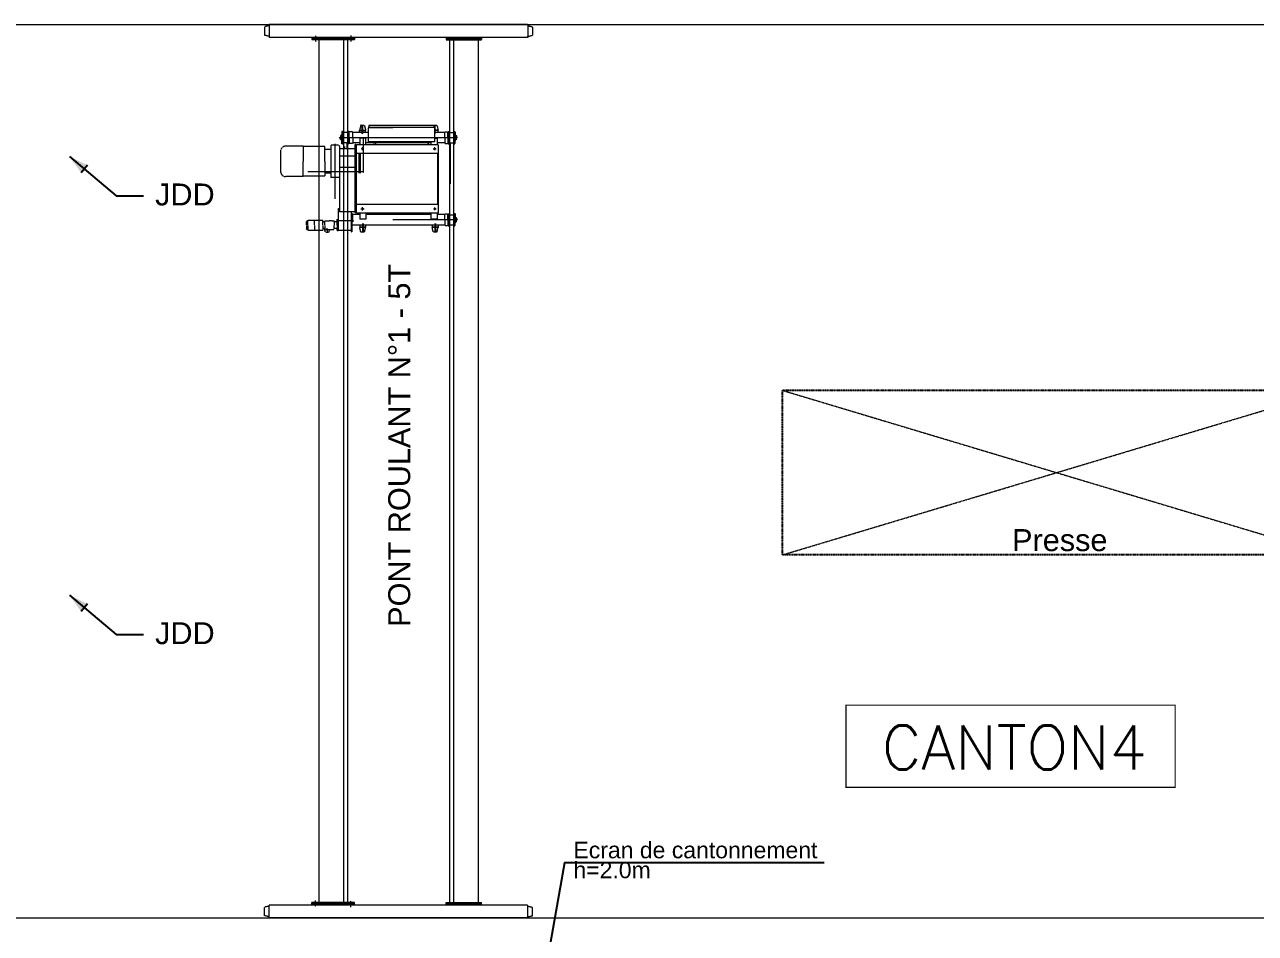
# Model space of a CAD drawing. Header units: metres. Extents: x 134472 to 303672, y 136880 to 366415.
# Drawn here: x 223279 to 245722, y 334949 to 351516 of the extents above; entities that cross this region are included whole.
import ezdxf
from ezdxf.enums import TextEntityAlignment as Align

# ---------------------------------------------------------------- set-up
doc = ezdxf.new("R2010")
doc.units = ezdxf.units.M
doc.header["$LTSCALE"] = 2
doc.header["$MEASUREMENT"] = 0
doc.header["$PDMODE"] = 2
doc.header["$PDSIZE"] = 500
for name, pattern in [('DASHDOT', [2, 1.25, -0.25, 0.25, -0.25]), ('Planta_2$0$CACHE', [0.375, 0.25, -0.125]), ('STYLE_12', [0.46875, 0.3125, -0.15625])]:
    doc.linetypes.add(name, pattern=pattern)
doc.layers.add('0.03TEN', color=8, linetype='STYLE_12', lineweight=5)
for name, color, linetype in [('0.1TEN', 133, 'Planta_2$0$CACHE'), ('CENTRO', 7, 'DASHDOT'), ('CFD-Text', 7, 'Continuous'), ('MOJI', 7, 'Continuous'), ('slh-aa-joint de désolidarisation', 1, 'Continuous')]:
    doc.layers.add(name, color=color, linetype=linetype)
doc.styles.add('A030-07$0$ROMANS', font='romans')
doc.styles.add('arial', font='arial.ttf')

# ---------------------------------------------------------------- blocks, each defined once
blk = doc.blocks.new('BAT-P')
for p, q in [((-26, 61), (-40, 0)), ((-40, 0), (40, 0)), ((-21, 65), (21, 65)), ((26, 61), (40, 0))]:
    blk.add_line(p, q)
for centre, start, end in [((-21, 60), 90, 166.6711), ((21, 60), 12.6594, 90)]:
    blk.add_arc(centre, 5, start, end)
at = {"layer": 'CENTRO', "color": 2, "linetype": 'DASHDOT'}
blk.add_line((0, -52), (0, 71), dxfattribs=at)

msp = doc.modelspace()

# ---------------------------------------------------------------- hatches: boundary and pattern name
at = {"layer": 'slh-aa-joint de désolidarisation'}
h = msp.add_hatch(color=256, dxfattribs=at)
h.paths.add_polyline_path([(224096.586, 349111.727), (224369.464, 348882.003), (224428.256, 348951.839)])
h.paths.add_polyline_path([(224310.672, 348812.166), (224369.464, 348882.003), (224096.586, 349111.727)])
h = msp.add_hatch(color=256, dxfattribs=at)
h.paths.add_polyline_path([(224096.586, 341113.917), (224369.464, 340884.192), (224428.256, 340954.028)])
h.paths.add_polyline_path([(224310.672, 340814.355), (224369.464, 340884.192), (224096.586, 341113.917)])

# ---------------------------------------------------------------- linework, layer by layer
at = {"layer": '0.03TEN', "linetype": 'Continuous', "lineweight": 0}
for p, q in [((206276.586, 351515.91), (260066.583, 351515.91)), ((206276.586, 335232.723), (260066.586, 335232.723))]:
    msp.add_line(p, q, dxfattribs=at)
at = {"layer": '0.03TEN', "flags": 128}
for points in [[(227737.514, 351496.478), (227653.307, 351477.046)], [(227653.307, 351477.046), (227653.307, 351321.588)], [(232455.658, 351515.91), (227737.514, 351515.91)], [(227737.514, 351515.91), (227737.514, 351282.723)], [(232455.658, 351515.91), (232455.658, 351282.723)], [(232455.658, 351496.478), (232539.864, 351477.046)], [(232539.864, 351477.046), (232539.864, 351321.588)], [(227737.514, 351302.156), (227653.307, 351321.588)], [(232455.658, 351282.723), (227737.514, 351282.723)], [(228516.098, 351282.723), (228516.098, 351237.381)], [(229293.387, 351261.996), (228516.098, 351261.996)], [(229293.387, 351237.381), (228516.098, 351237.381)], [(228580.872, 351309.048), (228580.872, 351200.825)], [(228645.646, 351237.381), (228645.646, 335511.252)], [(229092.587, 351237.381), (229092.587, 335511.252)], [(229163.839, 351237.381), (229163.839, 335511.252)], [(229228.613, 351320.343), (229228.613, 351203.75)], [(229293.387, 351282.723), (229293.387, 351237.381)], [(230964.558, 351282.723), (230964.558, 351237.381)], [(230964.558, 351261.996), (231612.299, 351261.996)], [(230964.558, 351237.381), (231612.299, 351237.381)], [(231029.332, 351237.381), (231029.332, 335501.278)], [(231100.584, 351237.381), (231100.584, 335501.278)], [(231547.525, 351237.381), (231547.525, 335501.278)], [(231612.299, 351282.723), (231612.299, 351237.381)], [(232455.658, 351302.156), (232539.864, 351321.588)], [(229554.94, 349673.935), (229554.94, 349641.948)], [(229996.094, 349673.935), (229554.94, 349673.935)], [(230744.855, 349673.935), (229996.094, 349673.935)], [(230730.845, 349675.472), (230730.481, 349673.935)], [(230737.329, 349680.599), (230793.366, 349680.599)], [(230744.855, 349641.948), (230744.855, 349673.935)], [(230764.847, 349524.663), (230764.847, 349688.596)], [(230799.868, 349675.396), (230818.158, 349593.968)], [(229996.094, 349454.025), (229009.295, 349454.025)], [(229039.409, 349487.344), (229037.677, 349485.612)], [(229037.677, 349485.612), (229037.677, 349454.025)], [(229037.677, 349422.437), (229037.677, 349454.025)], [(229043.674, 349487.344), (229039.409, 349487.344)], [(229054.428, 349500.672), (229043.674, 349500.672)], [(229043.674, 349500.672), (229043.674, 349407.377)], [(229058.335, 349494.008), (229054.428, 349500.672)], [(229061.667, 349500.672), (229058.335, 349500.672)], [(229058.335, 349407.377), (229058.335, 349500.672)], [(229078.225, 349569.219), (229061.667, 349569.219)], [(229061.667, 349569.219), (229061.667, 349454.025)], [(229061.667, 349341.557), (229061.667, 349454.025)], [(229078.225, 349569.219), (229078.225, 349454.025)], [(229078.225, 349569.219), (229079.697, 349567.894)], [(229078.225, 349341.557), (229078.225, 349454.025)], [(229081.408, 349551.614), (229079.697, 349567.894)], [(229165.89, 349549.227), (229084.059, 349549.227)], [(229169.271, 349558.557), (229168.541, 349551.614)], [(229170.219, 349567.581), (229169.271, 349558.557)], [(229170.219, 349567.581), (229170.219, 349454.025)], [(229188.282, 349567.581), (229170.219, 349567.581)], [(229170.219, 349343.195), (229170.219, 349454.025)], [(229188.282, 349454.025), (229188.282, 349567.581)], [(229198.418, 349499.34), (229188.282, 349499.34)], [(229188.282, 349454.025), (229188.282, 349343.195)], [(229198.418, 349454.025), (229198.418, 349560.648)], [(229266.391, 349560.648), (229198.418, 349560.648)], [(229198.418, 349454.025), (229198.418, 349347.401)], [(229266.391, 349454.025), (229266.391, 349560.648)], [(229541.612, 349547.32), (229266.391, 349547.32)], [(229266.391, 349454.025), (229266.391, 349347.401)], [(229388.341, 349547.32), (229388.341, 349593.968)], [(229388.341, 349593.968), (229494.964, 349593.968)], [(229388.341, 349587.61), (229494.964, 349587.61)], [(229391.007, 349446.028), (229391.007, 349327.409)], [(229502.961, 349446.028), (229391.007, 349446.028)], [(229441.653, 349524.663), (229441.653, 349607.296)], [(229452.012, 349449.836), (229452.012, 348816.76)], [(229494.964, 349547.32), (229494.964, 349593.968)], [(229502.961, 349327.409), (229502.961, 349446.028)], [(229541.612, 349641.948), (229541.612, 349380.721)], [(229996.094, 349641.948), (229541.612, 349641.948)], [(229554.761, 349643.281), (229996.094, 349643.281)], [(230758.183, 349641.948), (229996.094, 349641.948)], [(231170.815, 349454.025), (229996.094, 349454.025)], [(230758.183, 349380.721), (230758.183, 349641.948)], [(230758.183, 349593.968), (230818.158, 349593.968)], [(230818.158, 349593.968), (230758.183, 349593.968)], [(230818.158, 349587.61), (230758.183, 349587.61)], [(230940.109, 349547.32), (230758.183, 349547.32)], [(230758.183, 349446.028), (230800.832, 349446.028)], [(230764.847, 349524.663), (230764.847, 349607.296)], [(230800.832, 349446.028), (230800.832, 349327.409)], [(230818.158, 349547.32), (230818.158, 349593.968)], [(230940.109, 349454.025), (230940.109, 349560.648)], [(230940.109, 349560.648), (230994.753, 349560.648)], [(230940.109, 349454.025), (230940.109, 349347.401)], [(230994.753, 349454.025), (230994.753, 349560.648)], [(230994.753, 349499.34), (231004.889, 349499.34)], [(230994.753, 349454.025), (230994.753, 349347.401)], [(231004.889, 349566.375), (231022.952, 349566.375)], [(231004.889, 349454.025), (231004.889, 349566.375)], [(231004.889, 349454.025), (231004.889, 349341.879)], [(231022.952, 349566.375), (231023.901, 349557.35)], [(231022.952, 349566.375), (231022.952, 349454.025)], [(231022.952, 349341.879), (231022.952, 349454.025)], [(231023.901, 349557.35), (231024.63, 349550.408)], [(231027.281, 349548.021), (231109.113, 349548.021)], [(231109.113, 349548.021), (231109.113, 349454.025)], [(231109.113, 349360.233), (231109.113, 349454.025)], [(231111.764, 349550.408), (231113.475, 349566.687)], [(231114.947, 349568.013), (231113.475, 349566.687)], [(231114.947, 349568.013), (231131.504, 349568.013)], [(231114.947, 349568.013), (231114.947, 349454.025)], [(231114.947, 349340.241), (231114.947, 349454.025)], [(231131.504, 349568.013), (231131.504, 349454.025)], [(231131.504, 349500.672), (231134.836, 349500.672)], [(231131.504, 349340.241), (231131.504, 349454.025)], [(231134.836, 349494.008), (231138.743, 349500.672)], [(231134.836, 349407.377), (231134.836, 349500.672)], [(231138.743, 349500.672), (231149.497, 349500.672)], [(231149.497, 349500.672), (231149.497, 349407.377)], [(231149.497, 349487.344), (231153.762, 349487.344)], [(231153.762, 349487.344), (231155.495, 349485.612)], [(231155.495, 349485.612), (231155.495, 349454.025)], [(231155.495, 349422.437), (231155.495, 349454.025)], [(228318.404, 349299.579), (228042.007, 349299.579)], [(228361.328, 349299.579), (228318.404, 349299.579)], [(228359.256, 349299.579), (228359.256, 349022.37)], [(228750.763, 349292.915), (228359.256, 349292.915)], [(228750.763, 349022.37), (228750.763, 349292.915)], [(228862.385, 349239.603), (228750.763, 349239.603)], [(228895.704, 349316.239), (228862.385, 349316.239)], [(228862.385, 349316.239), (228862.385, 348729.81)], [(229001.804, 349316.239), (228895.704, 349316.239)], [(229019.158, 349291.1), (229019.158, 348112.59)], [(229294.765, 349253.297), (229025.422, 349253.297)], [(229039.409, 349420.705), (229037.677, 349422.437)], [(229043.674, 349420.705), (229039.409, 349420.705)], [(229054.428, 349407.377), (229043.674, 349407.377)], [(229058.335, 349414.041), (229054.428, 349407.377)], [(229061.667, 349407.377), (229058.335, 349407.377)], [(229078.225, 349341.557), (229061.667, 349341.557)], [(229078.225, 349341.557), (229079.697, 349342.883)], [(229081.408, 349359.162), (229079.697, 349342.883)], [(229165.89, 349361.549), (229084.059, 349361.549)], [(229091.655, 349361.549), (229091.655, 349253.297)], [(229109.779, 349294.292), (229109.779, 349251.631)], [(229157.362, 349361.549), (229157.362, 349253.297)], [(229158.294, 349361.549), (229158.294, 349253.297)], [(229158.294, 349287.426), (229158.294, 349253.297)], [(229164.958, 349361.549), (229164.958, 349253.297)], [(229169.271, 349352.22), (229168.541, 349359.162)], [(229170.219, 349343.195), (229169.271, 349352.22)], [(229188.282, 349343.195), (229170.219, 349343.195)], [(229198.418, 349408.71), (229188.282, 349408.71)], [(229266.391, 349347.401), (229198.418, 349347.401)], [(229391.007, 349360.729), (229266.391, 349360.729)], [(229287.049, 349253.297), (229286.843, 349253.297)], [(229320.369, 349327.933), (229300.377, 349327.933)], [(229300.377, 349327.933), (229300.377, 348085.411)], [(229327.033, 349298.131), (229320.365, 349298.131)], [(229320.369, 349327.933), (229320.369, 348085.411)], [(229996.094, 349327.409), (229327.033, 349327.409)], [(229327.033, 349327.409), (229327.033, 348085.411)], [(229327.033, 349327.409), (229327.033, 348085.411)], [(229416.33, 349254.106), (229464.31, 349254.106)], [(229440.32, 349230.116), (229440.32, 349278.096)], [(229674.891, 349360.729), (229502.961, 349360.729)], [(229996.094, 349380.721), (229541.612, 349380.721)], [(229674.891, 349330.075), (229634.908, 349330.075)], [(229634.908, 349330.075), (229634.908, 349327.409)], [(229648.235, 349380.721), (229648.235, 349378.055)], [(229648.235, 349378.055), (229674.891, 349378.055)], [(229674.891, 349378.055), (229674.891, 349330.075)], [(229676.224, 349380.721), (229676.224, 349327.409)], [(230688.877, 349360.729), (229676.224, 349360.729)], [(229677.557, 349380.721), (229677.557, 349327.409)], [(230758.183, 349380.721), (229996.094, 349380.721)], [(230824.822, 349327.409), (229996.094, 349327.409)], [(230634.233, 349380.721), (230634.233, 349327.409)], [(230636.899, 349378.055), (230636.899, 349330.075)], [(230663.554, 349378.055), (230636.899, 349378.055)], [(230636.899, 349330.075), (230676.882, 349330.075)], [(230663.554, 349380.721), (230663.554, 349378.055)], [(230676.882, 349330.075), (230676.882, 349327.409)], [(230688.877, 349380.721), (230688.877, 349327.409)], [(230731.527, 349254.106), (230784.838, 349254.106)], [(230758.183, 349227.45), (230758.183, 349280.762)], [(230940.109, 349360.729), (230800.832, 349360.729)], [(230824.822, 348085.411), (230824.822, 349327.409)], [(230940.109, 349347.401), (230994.753, 349347.401)], [(230994.753, 349408.71), (231004.889, 349408.71)], [(231004.889, 349341.879), (231022.952, 349341.879)], [(231022.952, 349341.879), (231023.901, 349350.903)], [(231023.901, 349350.903), (231024.63, 349357.846)], [(231027.281, 349360.233), (231109.113, 349360.233)], [(231029.332, 349360.233), (231029.332, 348612.119)], [(231035.81, 349360.233), (231035.81, 348612.119)], [(231100.584, 349360.233), (231100.584, 348612.119)], [(231111.764, 349357.846), (231113.475, 349341.566)], [(231114.918, 349340.181), (231113.446, 349341.507)], [(231114.947, 349340.241), (231131.504, 349340.241)], [(231131.504, 349407.377), (231134.836, 349407.377)], [(231134.836, 349414.041), (231138.743, 349407.377)], [(231138.743, 349407.377), (231149.497, 349407.377)], [(231153.762, 349420.705), (231155.495, 349422.437)], [(227944.846, 349202.418), (227944.846, 348842.322)], [(228359.256, 348745.16), (228359.256, 349022.37)], [(228750.763, 349022.37), (228750.763, 348751.824)], [(229025.822, 349080.034), (229032.486, 349080.034)], [(229293.713, 349116.019), (229029.82, 349116.019)], [(229996.094, 349167.474), (229327.033, 349167.474)], [(229375.013, 349167.474), (229375.013, 348807.621)], [(229400.336, 349167.474), (229400.336, 348807.621)], [(230824.822, 349167.474), (229996.094, 349167.474)], [(230811.494, 348245.346), (230811.494, 349167.474)], [(228645.646, 348853.452), (228645.646, 348514.633)], [(228862.385, 348805.136), (228750.763, 348805.136)], [(229024.156, 348823.472), (229034.152, 348823.472)], [(229295.046, 348910.77), (229031.153, 348910.77)], [(228318.404, 348745.16), (228042.007, 348745.16)], [(228361.328, 348745.16), (228318.404, 348745.16)], [(228750.763, 348751.824), (228359.256, 348751.824)], [(229009.625, 348729.81), (228862.385, 348729.81)], [(229003.297, 348161.38), (229019.158, 348161.38)], [(229003.297, 347753.879), (229003.297, 348161.38)], [(229295.326, 348105.927), (229025.822, 348105.927)], [(229232.529, 348105.927), (229232.529, 347740.218)], [(229320.369, 348085.411), (229300.377, 348085.411)], [(229327.033, 348102.737), (229320.369, 348102.737)], [(229327.033, 348245.346), (229996.094, 348245.346)], [(229327.033, 348085.411), (229996.094, 348085.411)], [(229391.007, 348085.411), (229391.007, 347966.792)], [(229410.999, 348158.714), (229469.641, 348158.714)], [(229440.32, 348129.393), (229440.32, 348188.036)], [(229502.961, 348085.411), (229502.961, 347966.792)], [(229996.094, 348245.346), (230824.822, 348245.346)], [(229996.094, 348085.411), (230824.822, 348085.411)], [(230688.877, 348085.411), (230688.877, 347966.792)], [(230734.192, 348158.714), (230782.173, 348158.714)], [(230758.183, 348134.724), (230758.183, 348182.705)], [(230800.832, 348085.411), (230800.832, 347966.792)], [(228417.42, 347860.502), (228417.42, 347926.213)], [(228417.42, 347860.502), (228417.42, 347794.791)], [(228442.912, 347952.667), (228418.632, 347929.081)], [(228444.075, 347860.502), (228444.075, 347953.454)], [(228444.075, 347860.502), (228444.075, 347767.551)], [(228445.698, 347953.798), (228568.025, 347953.798)], [(228568.025, 347860.502), (228568.025, 347953.798)], [(228568.025, 347952.358), (228714.632, 347952.358)], [(228568.025, 347860.502), (228568.025, 347767.207)], [(228714.632, 347860.502), (228714.632, 347952.358)], [(228714.632, 347860.502), (228714.632, 347768.646)], [(228750.618, 347920.478), (228718.631, 347920.478)], [(228754.616, 347860.502), (228754.616, 347940.47)], [(228754.616, 347940.47), (228791.934, 347940.47)], [(228754.616, 347860.502), (228754.616, 347780.535)], [(228778.704, 347940.47), (228835.248, 347940.47)], [(228891.791, 347940.47), (228835.248, 347940.47)], [(228885.229, 347940.47), (228919.882, 347940.47)], [(228925.213, 347932.473), (228925.213, 347935.139)], [(228925.213, 347932.473), (228925.213, 347860.169)], [(228925.213, 347864.201), (228925.213, 347863.168)], [(228925.213, 347788.531), (228925.213, 347860.502)], [(228979.189, 347920.478), (228930.544, 347920.478)], [(229000.514, 347947.134), (228967.507, 347947.134)], [(228995.183, 347920.461), (228971.983, 347920.461)], [(228979.189, 347860.169), (228979.189, 347967.126)], [(228979.189, 347860.169), (228979.189, 347753.879)], [(228979.329, 347962.748), (229001.463, 347962.748)], [(229003.297, 347946.8), (229232.529, 347946.8)], [(229266.391, 348065.419), (229232.529, 348065.419)], [(229237.86, 347947.134), (229270.867, 347947.134)], [(229243.191, 348065.419), (229243.191, 347740.218)], [(229243.191, 347955.13), (229243.191, 347975.122)], [(229243.191, 347863.168), (229243.191, 347949.799)], [(229243.191, 347920.461), (229266.391, 347920.461)], [(229243.191, 347865.5), (229996.094, 347865.5)], [(229243.191, 347863.168), (229243.191, 347846.508)], [(229243.191, 347863.168), (229243.191, 347776.536)], [(229266.391, 347981.919), (229266.391, 348065.419)], [(229391.007, 348052.091), (229266.391, 348052.091)], [(229266.391, 347958.796), (229266.391, 347973.456)], [(229266.391, 347958.796), (229266.391, 347920.478)], [(229390.028, 347865.5), (229390.028, 347818.852)], [(229502.961, 347966.792), (229391.007, 347966.792)], [(229496.651, 347865.5), (229496.651, 347818.852)], [(229996.094, 348052.091), (229502.961, 348052.091)], [(230688.877, 348052.091), (229996.094, 348052.091)], [(231180.144, 347958.796), (229996.094, 347958.796)], [(229996.094, 347865.5), (230940.109, 347865.5)], [(230800.832, 347966.792), (230688.877, 347966.792)], [(230711.535, 347865.5), (230711.535, 347818.852)], [(230940.109, 348052.091), (230800.832, 348052.091)], [(230818.158, 347865.5), (230818.158, 347818.852)], [(230940.109, 348065.419), (230994.753, 348065.419)], [(230940.109, 347958.796), (230940.109, 348065.419)], [(230940.109, 347958.796), (230940.109, 347852.172)], [(230994.753, 347958.796), (230994.753, 348065.419)], [(230994.753, 348004.11), (231004.889, 348004.11)], [(230994.753, 347958.796), (230994.753, 347852.172)], [(230994.753, 347913.481), (231004.889, 347913.481)], [(231004.889, 348068.198), (231022.952, 348068.198)], [(231004.889, 347958.796), (231004.889, 348068.198)], [(231004.889, 347958.796), (231004.889, 347848.576)], [(231022.952, 348068.198), (231024.63, 348052.231)], [(231022.952, 348068.198), (231022.952, 347958.796)], [(231022.952, 347848.576), (231022.952, 347958.796)], [(231022.952, 347849.785), (231023.901, 347858.81)], [(231023.901, 347858.81), (231024.63, 347865.753)], [(231027.281, 348049.844), (231109.113, 348049.844)], [(231027.281, 347868.14), (231109.113, 347868.14)], [(231111.148, 348051.651), (231114.947, 348069.836)], [(231111.764, 347865.753), (231113.475, 347849.473)], [(231114.947, 348069.836), (231131.504, 348069.836)], [(231114.947, 348069.836), (231114.947, 347958.796)], [(231114.947, 347848.148), (231114.947, 347958.796)], [(231131.504, 348069.836), (231131.504, 347958.796)], [(231131.504, 348005.443), (231134.836, 348005.443)], [(231131.504, 347848.148), (231131.504, 347958.796)], [(231131.504, 347912.148), (231134.836, 347912.148)], [(231134.836, 347912.148), (231134.836, 348005.443)], [(231134.836, 347998.779), (231138.743, 348005.443)], [(231134.836, 347918.812), (231138.743, 347912.148)], [(231138.743, 348005.443), (231149.497, 348005.443)], [(231138.743, 347912.148), (231149.497, 347912.148)], [(231149.497, 348005.443), (231149.497, 347912.148)], [(231149.497, 347992.115), (231153.762, 347992.115)], [(231149.497, 347925.476), (231153.762, 347925.476)], [(231153.762, 347992.115), (231155.495, 347990.383)], [(231153.762, 347925.476), (231155.495, 347927.208)], [(231155.495, 347990.383), (231155.495, 347958.796)], [(231155.495, 347927.208), (231155.495, 347958.796)], [(228442.912, 347768.337), (228418.632, 347791.923)], [(228445.698, 347767.207), (228568.025, 347767.207)], [(228568.025, 347768.646), (228714.632, 347768.646)], [(228750.618, 347800.527), (228718.631, 347800.527)], [(228762.72, 347737.349), (228747.751, 347800.527)], [(228754.616, 347780.535), (228919.882, 347780.535)], [(228769.204, 347732.221), (228825.241, 347732.221)], [(228796.721, 347772.205), (228796.721, 347805.525)], [(228796.721, 347772.205), (228796.721, 347724.224)], [(228831.743, 347737.425), (228841.426, 347780.535)], [(228925.213, 347788.531), (228925.213, 347785.866)], [(228979.189, 347800.527), (228930.544, 347800.527)], [(229000.514, 347773.204), (228967.507, 347773.204)], [(229003.297, 347753.879), (228979.189, 347753.879)], [(229232.529, 347760.21), (229003.297, 347760.21)], [(229229.864, 347740.218), (229232.529, 347740.218)], [(229232.529, 347740.218), (229243.191, 347740.218)], [(229243.191, 347776.536), (229243.191, 347756.544)], [(229496.651, 347825.21), (229390.028, 347825.21)], [(229496.651, 347818.852), (229390.028, 347818.852)], [(229443.34, 347818.852), (229443.34, 347809.523)], [(230818.158, 347825.21), (230711.535, 347825.21)], [(230818.158, 347818.852), (230711.535, 347818.852)], [(230764.847, 347818.852), (230764.847, 347809.523)], [(230940.109, 347852.172), (230994.753, 347852.172)], [(231004.889, 347848.576), (231022.952, 347848.576)], [(231114.947, 347848.148), (231113.475, 347849.473)], [(231114.947, 347848.148), (231131.504, 347848.148)], [(237096.586, 341849.317), (247096.586, 344849.317)], [(237096.586, 344849.317), (247096.586, 341849.317)], [(228580.872, 335439.586), (228580.872, 335547.808)], [(229228.613, 335428.29), (229228.613, 335544.883)], [(227737.514, 335446.478), (227653.307, 335427.046)], [(227653.307, 335271.588), (227653.307, 335427.046)], [(232455.658, 335465.91), (227737.514, 335465.91)], [(227737.514, 335232.723), (227737.514, 335465.91)], [(228516.098, 335465.91), (228516.098, 335511.252)], [(229293.387, 335511.252), (228516.098, 335511.252)], [(229293.387, 335486.638), (228516.098, 335486.638)], [(229293.387, 335465.91), (229293.387, 335511.252)], [(230964.558, 335465.91), (230964.558, 335511.252)], [(230964.558, 335511.252), (231612.299, 335511.252)], [(230964.558, 335486.638), (231612.299, 335486.638)], [(231612.299, 335465.91), (231612.299, 335511.252)], [(232455.658, 335232.723), (232455.658, 335465.91)], [(232455.658, 335446.478), (232539.864, 335427.046)], [(232539.864, 335271.588), (232539.864, 335427.046)], [(227737.514, 335252.156), (227653.307, 335271.588)], [(232455.658, 335232.723), (227737.514, 335232.723)], [(232455.658, 335252.156), (232539.864, 335271.588)]]:
    msp.add_lwpolyline(points, dxfattribs=at)
for points in [[(230737.329, 349680.599, 0.347606212), (230730.845, 349675.472)], [(230799.868, 349675.396, 0.350883853), (230793.366, 349680.599)], [(229081.408, 349551.614, 0.383864035), (229084.059, 349549.227)], [(229165.89, 349549.227, 0.383864035), (229168.541, 349551.614)], [(231024.63, 349550.408, 0.383864035), (231027.281, 349548.021)], [(231109.113, 349548.021, 0.383864035), (231111.764, 349550.408)], [(228042.007, 349299.579, 0.414213562), (227944.846, 349202.418)], [(229019.158, 349298.885, 0.414213562), (229001.804, 349316.239)], [(229019.158, 349259.961, 0.432462131), (229027.488, 349251.631)], [(229084.059, 349361.549, 0.383864035), (229081.408, 349359.162)], [(229168.541, 349359.162, 0.383864035), (229165.89, 349361.549)], [(229293.712, 349253.257, 0.414213562), (229300.376, 349259.92)], [(229440.32, 349267.434, 1), (229440.32, 349240.778, 1), (229440.32, 349267.434)], [(230758.183, 349267.434, 1), (230758.183, 349240.778, 1), (230758.183, 349267.434)], [(231027.281, 349360.233, 0.383864035), (231024.63, 349357.846)], [(231111.764, 349357.846, 0.383864035), (231109.113, 349360.233)], [(229019.158, 349086.698, 0.414213562), (229025.822, 349080.034)], [(229293.713, 349116.019, 0.414213562), (229300.377, 349122.683)], [(227944.846, 348842.322, 0.414213562), (228042.007, 348745.16)], [(229019.158, 348828.47, 0.414213562), (229024.156, 348823.472)], [(229295.629, 348910.601, 0.414213562), (229300.406, 348915.378)], [(229019.065, 348720.329, 0.507644345), (229009.51, 348729.793)], [(229019.158, 348112.59, 0.414213562), (229025.822, 348105.927)], [(229300.365, 348100.73, 0.421326893), (229294.744, 348105.909)], [(229440.32, 348172.042, 1), (229440.32, 348145.386, 1), (229440.32, 348172.042)], [(230758.183, 348172.042, 1), (230758.183, 348145.386, 1), (230758.183, 348172.042)], [(228418.632, 347929.081, 0.20268138), (228417.42, 347926.213)], [(228445.698, 347953.798, 0.195148783), (228442.912, 347952.667)], [(228714.632, 347924.476, 0.414213562), (228718.631, 347920.478)], [(228750.618, 347920.478, 0.414213562), (228754.616, 347924.476)], [(228925.213, 347935.139, 0.414213562), (228919.882, 347940.47)], [(228925.213, 347925.809, 0.414213562), (228930.544, 347920.478)], [(231024.63, 348052.231, 0.383864035), (231027.281, 348049.844)], [(231027.281, 347868.14, 0.383864035), (231024.63, 347865.753)], [(231109.113, 348049.844, 0.383864035), (231111.764, 348052.231)], [(231111.764, 347865.753, 0.383864035), (231109.113, 347868.14)], [(228417.42, 347794.791, 0.20268138), (228418.632, 347791.923)], [(228442.912, 347768.337, 0.195148783), (228445.698, 347767.207)], [(228718.631, 347800.527, 0.414213562), (228714.632, 347796.528)], [(228754.616, 347796.528, 0.414213562), (228750.618, 347800.527)], [(228762.72, 347737.349, 0.347606212), (228769.204, 347732.221)], [(228825.241, 347732.221, 0.350883853), (228831.743, 347737.425)], [(228919.882, 347780.535, 0.414213562), (228925.213, 347785.866)], [(228930.544, 347800.527, 0.414213562), (228925.213, 347795.195)]]:
    msp.add_lwpolyline(points, format="xyb", dxfattribs=at)
at = {"layer": '0.03TEN', "ltscale": 10}
msp.add_point((228940.856, 348841.143), dxfattribs=at)
at = {"layer": '0.1TEN', "ltscale": 10}
msp.add_lwpolyline([(237096.586, 344849.317), (247096.586, 344849.317), (247096.586, 341849.317), (237096.586, 341849.317)], close=True, dxfattribs=at)
at = {"layer": 'CFD-Text', "const_width": 20}
msp.add_lwpolyline([(238257.363, 337611.11), (244257.363, 337611.11), (244257.363, 339111.11), (238257.363, 339111.11)], close=True, dxfattribs=at)
at = {"layer": 'MOJI', "flags": 128}
msp.add_lwpolyline([(237860.16, 336233.011), (233123.23, 336233.011), (232808.717, 334449.317)], dxfattribs=at)
at = {"layer": 'slh-aa-joint de désolidarisation'}
for points in [[(224096.586, 349111.727), (224945.771, 348396.834), (225448.579, 348396.834)], [(224096.586, 341113.917), (224945.771, 340399.024), (225448.579, 340399.024)]]:
    msp.add_lwpolyline(points, dxfattribs=at)
at = {"layer": 'slh-aa-joint de désolidarisation', "flags": 128}
for points in [[(224428.256, 348951.839), (224310.672, 348812.166)], [(224428.256, 340954.028), (224310.672, 340814.355)]]:
    msp.add_lwpolyline(points, dxfattribs=at)

# ---------------------------------------------------------------- block references
at = {"layer": '0.03TEN', "xscale": 1.332791469903896, "yscale": 1.332791469874792}
msp.add_blockref('BAT-P', (229441.653, 349593.968), dxfattribs=at)
at = {"layer": '0.03TEN', "xscale": 1.332791469903896, "yscale": 1.332791469874792, "rotation": 180}
for p in [(229443.34, 347818.852), (230764.847, 347818.852)]:
    msp.add_blockref('BAT-P', p, dxfattribs=at)

# ---------------------------------------------------------------- texts
at = {"layer": '0.03TEN', "style": 'arial'}
msp.add_text('PONT ROULANT N°1 - 5T', height=400, rotation=90, dxfattribs=at).set_placement((230310.249, 340536.802))
at = {"layer": 'CFD-Text', "style": 'A030-07$0$ROMANS'}
msp.add_text('CANTON4', height=800, rotation=0.0000273, dxfattribs=at).set_placement((241328.574, 338338.55), align=Align.MIDDLE_CENTER)
at = {"layer": 'MOJI', "insert": (241285.384, 342318.534), "char_height": 400, "width": 13020.2973, "attachment_point": 1, "style": 'arial'}
msp.add_mtext('Presse', dxfattribs=at)
at = {"layer": 'MOJI', "insert": (233286.455, 336618.197), "char_height": 300, "width": 4675.6027, "attachment_point": 1, "line_spacing_factor": 0.725792, "style": 'arial'}
msp.add_mtext('Ecran de cantonnement h=2.0m', dxfattribs=at)
at = {"layer": 'slh-aa-joint de désolidarisation', "char_height": 400, "width": 13020.2973, "attachment_point": 1, "style": 'arial'}
for insert in [(225658.516, 348619.575), (225658.516, 340621.764)]:
    msp.add_mtext('JDD', dxfattribs=dict(at, insert=insert))

doc.saveas('drawing.dxf')
